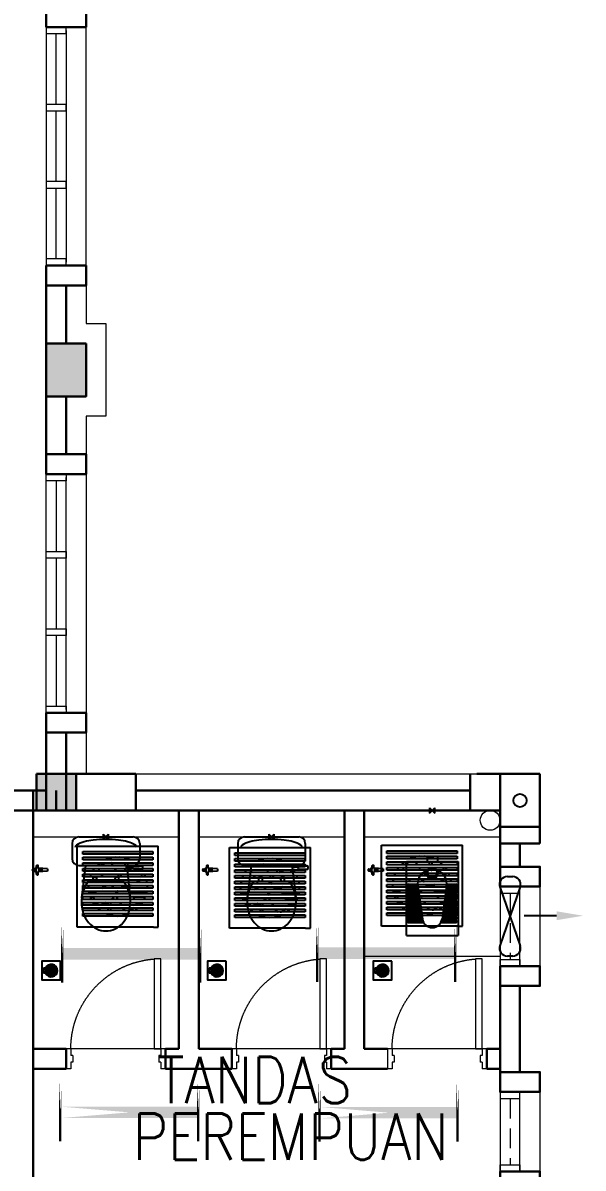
# Model space of a CAD drawing. Header units: inches. Extents: x -106637491 to 103561800, y -86378143 to 103507007.
# Drawn here: x 53946 to 58174, y 44181 to 52825 of the extents above; entities that cross this region are included whole.
import ezdxf
from ezdxf.enums import TextEntityAlignment as Align

# ---------------------------------------------------------------- set-up
doc = ezdxf.new("R2010")
doc.units = ezdxf.units.IN
doc.header["$MEASUREMENT"] = 0
doc.linetypes.add('DASHED', pattern=[19.05, 12.7, -6.35])
doc.linetypes.add('HIDDEN', pattern=[0.375, 0.25, -0.125])
doc.layers.get('0').update_dxf_attribs({"color": 255})
for name, color, linetype, lineweight in [('COLUMN', 8, 'Continuous', 30), ('DETAIL', 8, 'Continuous', 20), ('DOOR', 8, 'Continuous', 20), ('LW', 8, 'Continuous', 20), ('t3', 8, 'Continuous', 25), ('wall', 8, 'Continuous', 30), ('WIN', 8, 'Continuous', 18)]:
    doc.layers.add(name, color=color, linetype=linetype, lineweight=lineweight)
for name, color, linetype in [('DOWNPIPE', 8, 'Continuous'), ('E-LIGHT', 4, 'Continuous'), ('Edges', 7, 'Continuous'), ('FITTING', 40, 'Continuous'), ('FIXT', 8, 'Continuous'), ('LIGHT', 4, 'Continuous'), ('ORIGIN', 8, 'Continuous'), ('SAN', 8, 'Continuous'), ('SANITARY', 8, 'Continuous')]:
    doc.layers.add(name, color=color, linetype=linetype)
doc.styles.add('LAILA', font='romans.shx', dxfattribs={"width": 0.85, "height": 350})

# ---------------------------------------------------------------- blocks, each defined once
blk = doc.blocks.new('W22')
at = {"layer": 'LW', "color": 2}
blk.add_line((-2456199, -908620.8), (-2456199, -908020.8), dxfattribs=at)
at = {"layer": 'wall'}
for points in [[(-2456499, -908020.8), (-2456499, -907870.8), (-2456199, -907870.8), (-2456199, -908020.8)], [(-2456499, -908770.8), (-2456499, -908620.8), (-2456199, -908620.8), (-2456199, -908770.8)]]:
    blk.add_lwpolyline(points, close=True, dxfattribs=at)
at = {"layer": 'WIN', "linetype": 'HIDDEN', "ltscale": 600}
blk.add_line((-2456424, -908570.8), (-2456424, -908070.8), dxfattribs=at)
at = {"layer": 'WIN'}
blk.add_line((-2456499, -908570.8), (-2456349, -908570.8), dxfattribs=at)
blk.add_lwpolyline([(-2456349, -908020.8), (-2456349, -908620.8), (-2456499, -908620.8), (-2456499, -908020.8)], dxfattribs=at)
blk.add_lwpolyline([(-2456349, -908070.8), (-2456349, -908020.8), (-2456499, -908020.8), (-2456499, -908070.8)], close=True, dxfattribs=at)
blk = doc.blocks.new('*X171')
at = {"color": 0}
for p, q in [((89.8532, 61.1977), (89.9009, 61.2454)), ((89.8534, 61.2155), (89.8831, 61.2453)), ((89.8584, 61.1852), (89.9135, 61.2403)), ((89.9165, 61.1745), (89.8605, 61.2306)), ((89.8666, 61.1757), (89.9229, 61.2321)), ((89.9252, 61.1836), (89.8695, 61.2392)), ((89.8777, 61.1691), (89.9295, 61.221)), ((89.9308, 61.1956), (89.8815, 61.2449)), ((89.9319, 61.2122), (89.8981, 61.2459)), ((89.8892, 61.1665), (89.8524, 61.2033)), ((89.905, 61.1684), (89.8544, 61.219)), ((89.8926, 61.1664), (89.9323, 61.2061))]:
    blk.add_line(p, q, dxfattribs=at)
blk = doc.blocks.new('TAB')
at = {"layer": 'FIXT'}
for p, q in [((-186, 13), (-70, 22)), ((-186, -13), (-186, 13)), ((-120, 5), (-120, -5)), ((-80, 10), (-115, 10)), ((-70, 55), (-70, 20)), ((-55, 60), (-65, 60)), ((-50, 55), (-50, 20)), ((-50, 24), (-46, 24)), ((-5, 10), (-40, 10)), ((0, 5), (0, -5)), ((-186, -13), (-70, -22)), ((-80, -10), (-115, -10)), ((-70, -20), (-70, -55)), ((-55, -60), (-65, -60)), ((-50, -20), (-50, -55)), ((-50, -24), (-46, -24)), ((-5, -10), (-40, -10))]:
    blk.add_line(p, q, dxfattribs=at)
for centre, radius, start, end in [((-115, 5), 5, 90, 180), ((-80, 20), 10, 270, 0), ((-65, 55), 5, 90, 180), ((-55, 55), 5, 0, 90), ((-40, 20), 10, 180, 270), ((-46, 0), 24.2, 24.4433, 90), ((-5, 5), 5, 0, 90), ((-115, -5), 5, 180, 270), ((-80, -20), 10, 0, 90), ((-65, -55), 5, 180, 270), ((-55, -55), 5, 270, 0), ((-40, -20), 10, 90, 180), ((-46, 0), 24.2, 270, 335.5567), ((-5, -5), 5, 270, 0)]:
    blk.add_arc(centre, radius, start, end, dxfattribs=at)
blk = doc.blocks.new('TAP1-P')
at = {"layer": 'FIXT', "rotation": 90}
blk.add_blockref('TAB', (0, 0), dxfattribs=at)
blk = doc.blocks.new('TAP(C)')
at = {"layer": 'wall', "xscale": -0.599999999973992, "yscale": 0.5999999999767169, "zscale": 0.5999999999999999, "rotation": 269.9999000484524}
blk.add_blockref('TAP1-P', (0, 0), dxfattribs=at)
blk = doc.blocks.new('WC1')
at = {"layer": 'DETAIL', "color": 8}
for p, q in [((-2082463.4, -671462.8), (-2082463.4, -671852.8)), ((-2082463.4, -671462.8), (-2081903.4, -671462.8)), ((-2082363.4, -671479), (-2082363.4, -671591.5)), ((-2082350.9, -671479), (-2082350.9, -671586.3)), ((-2082338.4, -671479), (-2082338.4, -671583.5)), ((-2082325.9, -671479), (-2082325.9, -671581.7)), ((-2082313.4, -671479), (-2082313.4, -671580)), ((-2082300.9, -671479), (-2082300.9, -671578.3)), ((-2082288.4, -671479), (-2082288.4, -671576.5)), ((-2082275.9, -671479), (-2082275.9, -671574.8)), ((-2082263.4, -671479), (-2082263.4, -671573.1)), ((-2082250.9, -671479), (-2082250.9, -671571.3)), ((-2082238.4, -671479), (-2082238.4, -671569.6)), ((-2082225.9, -671479), (-2082225.9, -671567.9)), ((-2082213.4, -671479), (-2082213.4, -671566.1)), ((-2082200.9, -671479), (-2082200.9, -671564.4)), ((-2082188.4, -671479), (-2082188.4, -671562.7)), ((-2082175.9, -671479), (-2082175.9, -671561)), ((-2082163.4, -671479), (-2082163.4, -671559.2)), ((-2082150.9, -671479), (-2082150.9, -671557.5)), ((-2082138.4, -671479), (-2082138.4, -671555.8)), ((-2082125.9, -671479), (-2082125.9, -671554)), ((-2082113.4, -671479), (-2082113.4, -671552.3)), ((-2082100.9, -671479), (-2082100.9, -671550.6)), ((-2082088.4, -671479), (-2082088.4, -671548.8)), ((-2082075.9, -671479), (-2082075.9, -671547.8)), ((-2081903.4, -671462.8), (-2081903.4, -671852.8)), ((-2082088.5, -671548.8), (-2082338.7, -671583.5)), ((-2081863.4, -671618.8), (-2081903.4, -671618.8)), ((-2081863.4, -671618.8), (-2081863.4, -671696.8)), ((-2082363.4, -671724.1), (-2082363.4, -671836.5)), ((-2082350.9, -671729.3), (-2082350.9, -671836.5)), ((-2082088.5, -671766.8), (-2082338.7, -671732.1)), ((-2082338.4, -671732.1), (-2082338.4, -671836.5)), ((-2082325.9, -671733.9), (-2082325.9, -671836.5)), ((-2082313.4, -671735.6), (-2082313.4, -671836.5)), ((-2082300.9, -671737.3), (-2082300.9, -671836.5)), ((-2082288.4, -671739.1), (-2082288.4, -671836.5)), ((-2082275.9, -671740.8), (-2082275.9, -671836.5)), ((-2082263.4, -671742.5), (-2082263.4, -671836.5)), ((-2082250.9, -671744.3), (-2082250.9, -671836.5)), ((-2082238.4, -671746), (-2082238.4, -671836.5)), ((-2082225.9, -671747.7), (-2082225.9, -671836.5)), ((-2082213.4, -671749.5), (-2082213.4, -671836.5)), ((-2082200.9, -671751.2), (-2082200.9, -671836.5)), ((-2082188.4, -671752.9), (-2082188.4, -671836.5)), ((-2082175.9, -671754.6), (-2082175.9, -671836.5)), ((-2082163.4, -671756.4), (-2082163.4, -671836.5)), ((-2082150.9, -671758.1), (-2082150.9, -671836.5)), ((-2082138.4, -671759.8), (-2082138.4, -671836.5)), ((-2082125.9, -671761.6), (-2082125.9, -671836.5)), ((-2082113.4, -671763.3), (-2082113.4, -671836.5)), ((-2082100.9, -671765), (-2082100.9, -671836.5)), ((-2082088.4, -671766.8), (-2082088.4, -671836.5)), ((-2082075.9, -671767.8), (-2082075.9, -671836.5)), ((-2081863.4, -671696.8), (-2081903.4, -671696.8)), ((-2081903.4, -671852.8), (-2082463.4, -671852.8))]:
    blk.add_line(p, q, dxfattribs=at)
for centre, radius, start, end in [((-2082357.2, -671479), 6.25, 0, 180), ((-2082332.2, -671479), 6.25, 0, 180), ((-2082307.2, -671479), 6.25, 0, 180), ((-2082282.2, -671479), 6.25, 0, 180), ((-2082257.2, -671479), 6.25, 0, 180), ((-2082232.2, -671479), 6.25, 0, 180), ((-2082207.2, -671479), 6.25, 0, 180), ((-2082182.2, -671479), 6.25, 0, 180), ((-2082157.2, -671479), 6.25, 0, 180), ((-2082132.2, -671479), 6.25, 0, 180), ((-2082107.2, -671479), 6.25, 0, 180), ((-2082082.2, -671479), 6.25, 0, 180), ((-2082328.4, -671657.8), 75, 97.88903, 262.11097), ((-2082073.4, -671657.8), 110, 262.11097, 97.88903), ((-2081988.4, -671657.8), 45, 68.12709, 291.87291), ((-2081988.4, -671657.8), 37.5, 57.03561, 302.96439), ((-2082357.2, -671836.5), 6.25, 180, 0), ((-2082332.2, -671836.5), 6.25, 180, 0), ((-2082307.2, -671836.5), 6.25, 180, 0), ((-2082282.2, -671836.5), 6.25, 180, 0), ((-2082257.2, -671836.5), 6.25, 180, 0), ((-2082232.2, -671836.5), 6.25, 180, 0), ((-2082207.2, -671836.5), 6.25, 180, 0), ((-2082182.2, -671836.5), 6.25, 180, 0), ((-2082157.2, -671836.5), 6.25, 180, 0), ((-2082132.2, -671836.5), 6.25, 180, 0), ((-2082107.2, -671836.5), 6.25, 180, 0), ((-2082082.2, -671836.5), 6.25, 180, 0)]:
    blk.add_arc(centre, radius, start, end, dxfattribs=at)
at = {"layer": 'ORIGIN', "color": 8}
for p, q in [((-2081498.4, -671637.8), (-2081538.4, -671637.8)), ((-2081498.4, -671637.8), (-2081538.4, -671677.8)), ((-2081538.4, -671637.8), (-2081498.4, -671677.8)), ((-2081538.4, -671677.8), (-2081498.4, -671677.8))]:
    blk.add_line(p, q, dxfattribs=at)
blk = doc.blocks.new('Dp750')
at = {"layer": 'DOOR', "color": 1}
for p, q in [((0, 150), (0, 0)), ((0, 150), (0, 0)), ((750, 150), (750, 0)), ((750, 150), (750, 0))]:
    blk.add_line(p, q, dxfattribs=at)
at = {"layer": 'DOOR'}
for p, q in [((0, 150), (35, 150)), ((35, 150), (35, 100)), ((35, 100), (50, 100)), ((50, 100), (50, 50)), ((700, 100), (700, 50)), ((700, 100), (715, 100)), ((715, 150), (750, 150)), ((715, 150), (715, 100)), ((0, 0), (35, 0)), ((35, 50), (50, 50)), ((35, 50), (35, 0)), ((700, 50), (715, 50)), ((715, 50), (715, 0)), ((715, 0), (750, 0))]:
    blk.add_line(p, q, dxfattribs=at)
blk.add_lwpolyline([(35, 150), (35, 830), (85, 830), (85, 150)], close=True, dxfattribs=at)
at = {"layer": 'DOOR', "color": 9, "linetype": 'DASHED', "ltscale": 100}
blk.add_arc((35, 150), 680, 360, 85.78327, dxfattribs=at)
blk = doc.blocks.new('ZPO')
at = {"layer": 'ORIGIN'}
for p, q in [((-20, 20), (-20, -20)), ((-20, 20), (20, -20)), ((-20, -20), (20, 20)), ((20, -20), (20, 20))]:
    blk.add_line(p, q, dxfattribs=at)
blk = doc.blocks.new('Ef')
at = {"layer": 'LIGHT', "color": 7}
blk.add_line((3.8, 348.3), (3.8, 102.4), dxfattribs=at)
at = {"layer": 'LIGHT'}
for p, q in [((-291.5, -23), (-291.5, 17.1)), ((-213.6, -80.3), (230.6, 74.4)), ((-213.6, 74.4), (230.6, -80.3)), ((308.5, 17.1), (308.5, -23))]:
    blk.add_line(p, q, dxfattribs=at)
for centre, start, end in [((-231.5, 17.1), 72.63179, 180), ((248.5, 17.1), 0, 107.36821), ((-231.5, -23), 180, 287.36821), ((248.5, -23), 252.63179, 0)]:
    blk.add_arc(centre, 60, start, end, dxfattribs=at)
at = {"layer": 'LIGHT', "color": 7}
blk.add_solid([(-29.5, 348.3), (37.1, 348.3), (3.8, 548.3)], dxfattribs=at)
blk = doc.blocks.new('Exhaust Fan 8-Inch fr')
at = {"layer": 'Edges'}
for p, q in [((-5.91, 7.27), (5.91, 7.27)), ((-5.91, -4.54), (-5.91, 7.27)), ((5.91, -4.54), (5.91, 7.27)), ((-5.12, 6.08), (-5.12, 6.47)), ((-5.12, 6.47), (5.12, 6.47)), ((5.12, 6.08), (-5.12, 6.08)), ((-5.12, 5.26), (-5.12, 5.65)), ((-5.12, 5.65), (-0.31, 5.65)), ((-1.81, 5.26), (-5.12, 5.26)), ((-1.43, 5.42), (-1.81, 5.26)), ((-1.43, 5.26), (-1.81, 5.26)), ((-1.12, 5.54), (-1.43, 5.42)), ((-1.43, 5.42), (-1.43, 5.26)), ((-1.03, 5.26), (-1.43, 5.26)), ((-1.03, 5.56), (-1.12, 5.54)), ((-0.31, 5.65), (-1.03, 5.56)), ((-1.03, 5.56), (-1.03, 5.26)), ((1.03, 5.26), (-1.03, 5.26)), ((-0.31, 5.65), (0.31, 5.65)), ((1.03, 5.56), (0.31, 5.65)), ((0.31, 5.65), (5.12, 5.65)), ((1.03, 5.56), (1.03, 5.26)), ((1.12, 5.54), (1.03, 5.56)), ((1.43, 5.26), (1.03, 5.26)), ((1.43, 5.42), (1.12, 5.54)), ((1.43, 5.42), (1.43, 5.26)), ((1.81, 5.26), (1.43, 5.42)), ((1.81, 5.26), (1.43, 5.26)), ((5.12, 5.26), (1.81, 5.26)), ((5.12, 6.47), (5.12, 6.08)), ((5.12, 5.65), (5.12, 5.26)), ((-5.12, 4.43), (-5.12, 4.83)), ((-5.12, 4.83), (-2.54, 4.83)), ((-3.05, 4.43), (-5.12, 4.43)), ((-5.12, 3.61), (-5.12, 4)), ((-5.12, 4), (-3.38, 4)), ((-3.69, 3.61), (-5.12, 3.61)), ((-3.38, 4), (-3.69, 3.61)), ((-2.65, 3.61), (-3.69, 3.61)), ((-3.38, 4), (-2.75, 4)), ((-2.54, 4.83), (-3.05, 4.43)), ((-2.52, 4.43), (-3.05, 4.43)), ((-2.71, 3.71), (-2.75, 4)), ((-2.75, 4), (-2.74, 4)), ((-2.7, 3.72), (-2.74, 4)), ((-2.74, 4), (-0.47, 4)), ((-2.7, 3.72), (-2.71, 3.71)), ((-2.65, 3.61), (-2.71, 3.71)), ((-2.64, 3.61), (-2.7, 3.72)), ((-2.64, 3.61), (-2.65, 3.61)), ((-0.24, 3.61), (-2.64, 3.61)), ((-2.54, 4.83), (-1.91, 4.83)), ((-2.52, 4.43), (-2.46, 4.51)), ((-2.51, 4.43), (-2.52, 4.43)), ((-2.51, 4.43), (-2.45, 4.51)), ((-0.72, 4.43), (-2.51, 4.43)), ((-2.45, 4.51), (-2.46, 4.51)), ((-2.45, 4.51), (-1.91, 4.83)), ((-1.91, 4.83), (-0.99, 4.83)), ((-0.9, 4.76), (-0.99, 4.83)), ((-0.99, 4.83), (1.03, 4.83)), ((-0.9, 4.76), (-0.72, 4.43)), ((1.03, 4.43), (-0.72, 4.43)), ((-0.47, 4), (-0.24, 3.61)), ((-0.47, 4), (1.03, 4)), ((1.03, 3.61), (-0.24, 3.61)), ((1.03, 4.83), (1.03, 4.43)), ((1.03, 4.83), (1.43, 4.83)), ((1.43, 4.43), (1.03, 4.43)), ((1.03, 4), (1.03, 3.61)), ((1.03, 4), (1.43, 4)), ((1.37, 3.61), (1.03, 3.61)), ((1.37, 3.61), (1.43, 3.64)), ((3.24, 3.61), (1.37, 3.61)), ((1.43, 4.83), (1.43, 4.43)), ((1.43, 4.83), (2.54, 4.83)), ((3.05, 4.43), (1.43, 4.43)), ((1.43, 4), (1.43, 3.64)), ((1.43, 3.64), (2.05, 4)), ((1.43, 4), (2.05, 4)), ((2.05, 4), (2.92, 4)), ((3.05, 4.43), (2.54, 4.83)), ((2.54, 4.83), (5.12, 4.83)), ((2.92, 4), (3.08, 3.89)), ((2.92, 4), (3.38, 4)), ((5.12, 4.43), (3.05, 4.43)), ((3.08, 3.89), (3.24, 3.61)), ((3.69, 3.61), (3.24, 3.61)), ((3.69, 3.61), (3.38, 4)), ((3.38, 4), (5.12, 4)), ((5.12, 3.61), (3.69, 3.61)), ((5.12, 4.83), (5.12, 4.43)), ((5.12, 4), (5.12, 3.61)), ((-5.12, 2.79), (-5.12, 3.18)), ((-5.12, 3.18), (-3.89, 3.18)), ((-4.06, 2.79), (-5.12, 2.79)), ((-5.12, 1.96), (-5.12, 2.36)), ((-5.12, 2.36), (-4.2, 2.36)), ((-4.25, 1.96), (-5.12, 1.96)), ((-4.22, 2.17), (-4.25, 1.96)), ((-4.22, 1.96), (-4.25, 1.96)), ((-4.2, 2.36), (-4.22, 2.17)), ((-4.22, 1.96), (-4.22, 2.17)), ((-1.63, 1.96), (-4.22, 1.96)), ((-4.2, 2.36), (-1.93, 2.36)), ((-3.89, 3.18), (-4.06, 2.79)), ((-2.18, 2.79), (-4.06, 2.79)), ((-3.89, 3.18), (-2.4, 3.18)), ((-2.18, 2.79), (-2.4, 3.18)), ((-2.4, 3.18), (-2.39, 3.18)), ((-2.16, 2.79), (-2.39, 3.18)), ((-2.39, 3.18), (0.01, 3.18)), ((-2.16, 2.79), (-2.18, 2.79)), ((0.1, 2.79), (-2.16, 2.79)), ((-1.77, 2.08), (-1.93, 2.36)), ((-1.93, 2.36), (-1.91, 2.36)), ((-1.76, 2.09), (-1.91, 2.36)), ((-1.91, 2.36), (0.07, 2.36)), ((-1.76, 2.09), (-1.77, 2.08)), ((-1.77, 2.08), (-1.63, 1.96)), ((-1.76, 2.09), (-1.61, 1.96)), ((-1.61, 1.96), (-1.63, 1.96)), ((-0.35, 1.96), (-1.61, 1.96)), ((-0.35, 1.96), (-0.33, 1.98)), ((0.31, 1.96), (-0.35, 1.96)), ((-0.33, 1.98), (-0.17, 2.04)), ((-0.17, 2.04), (-0.05, 2.05)), ((0, 2.1), (-0.05, 2.05)), ((-0.05, 2.05), (0, 2.06)), ((0.07, 2.36), (0, 2.1)), ((0, 2.06), (0.17, 2.03)), ((0.01, 3.18), (0.04, 3.13)), ((0.01, 3.18), (0.64, 3.18)), ((0.04, 3.13), (0.1, 2.79)), ((0.07, 2.36), (0.19, 2.36)), ((0.31, 2.79), (0.1, 2.79)), ((0.17, 2.03), (0.25, 1.99)), ((0.19, 2.36), (0.18, 2.29)), ((0.18, 2.29), (0.25, 1.99)), ((0.19, 2.36), (3.33, 2.36)), ((0.25, 1.99), (0.31, 1.96)), ((0.64, 3.18), (0.31, 2.79)), ((3.54, 2.79), (0.31, 2.79)), ((2.67, 1.96), (0.31, 1.96)), ((0.64, 3.18), (3.49, 3.18)), ((3.32, 2.34), (2.67, 1.96)), ((2.69, 1.96), (2.67, 1.96)), ((3.33, 2.33), (2.69, 1.96)), ((4.2, 1.96), (2.69, 1.96)), ((3.32, 2.34), (3.33, 2.36)), ((3.32, 2.34), (3.33, 2.33)), ((3.33, 2.33), (3.35, 2.36)), ((3.33, 2.36), (3.35, 2.36)), ((3.35, 2.36), (4.2, 2.36)), ((3.49, 3.18), (3.5, 3.15)), ((3.49, 3.18), (3.89, 3.18)), ((3.54, 2.79), (3.5, 3.15)), ((3.5, 3.15), (3.51, 3.14)), ((3.54, 2.79), (3.51, 3.14)), ((4.06, 2.79), (3.54, 2.79)), ((3.54, 2.79), (3.54, 2.79)), ((4.06, 2.79), (3.89, 3.18)), ((3.89, 3.18), (5.12, 3.18)), ((5.12, 2.79), (4.06, 2.79)), ((4.2, 2.34), (4.2, 2.36)), ((4.2, 2.36), (5.12, 2.36)), ((4.2, 2.34), (4.2, 2.33)), ((4.25, 1.96), (4.2, 2.33)), ((4.2, 2.33), (4.2, 1.96)), ((4.25, 1.96), (4.2, 1.96)), ((5.12, 1.96), (4.25, 1.96)), ((5.12, 3.18), (5.12, 2.79)), ((5.12, 2.36), (5.12, 1.96)), ((-5.12, 1.14), (-5.12, 1.53)), ((-5.12, 1.53), (-4.31, 1.53)), ((-4.3, 1.14), (-5.12, 1.14)), ((-5.12, 0.32), (-5.12, 0.71)), ((-5.12, 0.71), (-4.25, 0.71)), ((-4.19, 0.32), (-5.12, 0.32)), ((-4.31, 1.53), (-4.33, 1.36)), ((-4.33, 1.36), (-4.3, 1.14)), ((-4.31, 1.53), (-4.29, 1.53)), ((-4.29, 1.14), (-4.3, 1.14)), ((-4.29, 1.53), (-4.29, 1.14)), ((-4.29, 1.53), (-4.22, 1.53)), ((-2.3, 1.14), (-4.29, 1.14)), ((-4.25, 0.71), (-4.22, 0.55)), ((-4.25, 0.71), (-3.04, 0.71)), ((-4.22, 1.53), (-4.22, 1.52)), ((-4.22, 1.53), (-1.43, 1.53)), ((-4.22, 1.52), (-1.43, 1.52)), ((-4.22, 0.65), (-3.16, 0.65)), ((-4.22, 0.55), (-4.22, 0.65)), ((-4.22, 0.55), (-4.19, 0.32)), ((-3.53, 0.32), (-4.19, 0.32)), ((-3.37, 0.52), (-3.53, 0.32)), ((-0.3, 0.32), (-3.53, 0.32)), ((-3.37, 0.52), (-3.16, 0.65)), ((-3.16, 0.65), (-3.04, 0.71)), ((-3.04, 0.71), (-0.26, 0.71)), ((-2.3, 1.14), (-1.74, 1.46)), ((-0.61, 1.14), (-2.3, 1.14)), ((-1.74, 1.46), (-1.43, 1.52)), ((-1.43, 1.53), (-1.43, 1.52)), ((-1.43, 1.52), (-1.32, 1.53)), ((-1.43, 1.53), (-1.32, 1.53)), ((-1.43, 1.52), (-1.43, 1.52)), ((-1.32, 1.53), (-1.14, 1.53)), ((-1.14, 1.53), (-1.1, 1.52)), ((-1.14, 1.53), (-1.1, 1.53)), ((-1.1, 1.53), (-1.1, 1.52)), ((-1.1, 1.53), (-0.65, 1.53)), ((-1.1, 1.52), (-0.72, 1.42)), ((-0.72, 1.42), (-0.66, 1.37)), ((-0.67, 1.43), (-0.65, 1.53)), ((-0.66, 1.37), (-0.67, 1.43)), ((-0.65, 1.26), (-0.66, 1.37)), ((-0.65, 1.53), (0.61, 1.53)), ((-0.61, 1.14), (-0.65, 1.26)), ((0.57, 1.14), (-0.61, 1.14)), ((-0.3, 0.32), (-0.23, 0.57)), ((-0.29, 0.32), (-0.3, 0.32)), ((-0.29, 0.32), (-0.27, 0.37)), ((-0.13, 0.32), (-0.29, 0.32)), ((-0.27, 0.37), (-0.22, 0.56)), ((-0.27, 0.37), (-0.12, 0.35)), ((-0.22, 0.56), (-0.26, 0.71)), ((-0.23, 0.57), (-0.26, 0.71)), ((-0.26, 0.71), (-0.26, 0.71)), ((-0.26, 0.71), (-0.01, 0.71)), ((-0.23, 0.57), (-0.22, 0.56)), ((-0.13, 0.32), (-0.12, 0.35)), ((-0.12, 0.32), (-0.13, 0.32)), ((-0.12, 0.32), (-0.01, 0.7)), ((-0.12, 0.35), (-0.02, 0.69)), ((1.97, 0.32), (-0.12, 0.32)), ((-0.02, 0.69), (-0.01, 0.71)), ((-0.01, 0.7), (-0.02, 0.69)), ((-0.01, 0.7), (0, 0.71)), ((-0.01, 0.71), (0, 0.71)), ((0, 0.71), (1.75, 0.71)), ((0.6, 1.22), (0.57, 1.14)), ((0.62, 1.14), (0.57, 1.14)), ((0.63, 1.39), (0.6, 1.22)), ((0.61, 1.53), (0.62, 1.49)), ((0.61, 1.53), (1.92, 1.53)), ((0.67, 1.44), (0.62, 1.49)), ((0.62, 1.49), (0.62, 1.48)), ((0.68, 1.43), (0.62, 1.48)), ((0.62, 1.48), (0.63, 1.39)), ((0.84, 1.19), (0.62, 1.14)), ((1.03, 1.14), (0.62, 1.14)), ((1.16, 1.31), (0.67, 1.44)), ((0.67, 1.44), (0.68, 1.43)), ((1.02, 1.34), (0.68, 1.43)), ((0.99, 1.15), (0.84, 1.19)), ((0.99, 1.15), (1.02, 1.34)), ((1.03, 1.14), (0.99, 1.15)), ((1.17, 1.3), (1.02, 1.34)), ((1.2, 1.14), (1.03, 1.14)), ((1.69, 1.4), (1.16, 1.31)), ((1.16, 1.31), (1.17, 1.3)), ((1.22, 1.31), (1.17, 1.3)), ((1.22, 1.31), (1.2, 1.14)), ((1.43, 1.14), (1.2, 1.14)), ((1.43, 1.34), (1.22, 1.31)), ((1.7, 1.39), (1.43, 1.34)), ((1.43, 1.34), (1.43, 1.14)), ((4.29, 1.14), (1.43, 1.14)), ((1.92, 1.53), (1.69, 1.4)), ((1.69, 1.4), (1.7, 1.39)), ((1.92, 1.52), (1.7, 1.39)), ((1.75, 0.71), (1.78, 0.65)), ((1.75, 0.71), (4.25, 0.71)), ((1.78, 0.65), (4.2, 0.65)), ((1.78, 0.65), (1.97, 0.32)), ((1.95, 1.53), (1.92, 1.52)), ((1.92, 1.53), (1.95, 1.53)), ((1.92, 1.52), (4.2, 1.52)), ((1.95, 1.53), (4.2, 1.53)), ((4.19, 0.32), (1.97, 0.32)), ((4.19, 0.32), (4.2, 0.38)), ((5.12, 0.32), (4.19, 0.32)), ((4.2, 1.52), (4.2, 1.53)), ((4.2, 1.53), (4.29, 1.53)), ((4.2, 0.38), (4.25, 0.71)), ((4.2, 0.65), (4.2, 0.38)), ((4.25, 0.71), (5.12, 0.71)), ((4.29, 1.53), (4.29, 1.14)), ((4.29, 1.53), (4.31, 1.53)), ((4.3, 1.14), (4.29, 1.14)), ((4.3, 1.14), (4.33, 1.36)), ((5.12, 1.14), (4.3, 1.14)), ((4.33, 1.36), (4.31, 1.53)), ((4.31, 1.53), (5.12, 1.53)), ((5.12, 1.53), (5.12, 1.14)), ((5.12, 0.71), (5.12, 0.32)), ((-5.12, -0.51), (-5.12, -0.11)), ((-5.12, -0.11), (-4.04, -0.11)), ((-3.87, -0.51), (-5.12, -0.51)), ((-5.12, -1.33), (-5.12, -0.94)), ((-5.12, -0.94), (-3.65, -0.94)), ((-3.35, -1.33), (-5.12, -1.33)), ((-4.04, -0.11), (-4.02, -0.14)), ((-4.04, -0.11), (-3.57, -0.11)), ((-4.02, -0.14), (-3.57, -0.14)), ((-4.02, -0.14), (-3.87, -0.51)), ((-3.43, -0.51), (-3.87, -0.51)), ((-3.65, -0.94), (-3.57, -1.04)), ((-3.65, -0.94), (-3.18, -0.94)), ((-3.57, -0.11), (-3.57, -0.14)), ((-3.57, -0.11), (-0.52, -0.11)), ((-3.57, -0.14), (-3.56, -0.29)), ((-3.57, -1.04), (-3.12, -1.04)), ((-3.57, -1.04), (-3.35, -1.33)), ((-3.56, -0.29), (-3.43, -0.51)), ((-1, -0.51), (-3.43, -0.51)), ((-2.71, -1.33), (-3.35, -1.33)), ((-3.13, -1.03), (-3.18, -0.94)), ((-3.18, -0.94), (-1.75, -0.94)), ((-2.71, -1.33), (-3.13, -1.03)), ((-3.13, -1.03), (-3.12, -1.04)), ((-2.71, -1.33), (-3.12, -1.04)), ((-3.12, -1.04), (-3.12, -1.04)), ((-2.34, -1.28), (-2.71, -1.33)), ((-2.71, -1.33), (-2.71, -1.33)), ((-2.65, -1.33), (-2.71, -1.33)), ((-2.71, -1.33), (-2.71, -1.33)), ((-2.33, -1.29), (-2.65, -1.33)), ((-1.43, -1.33), (-2.65, -1.33)), ((-1.75, -0.94), (-2.34, -1.28)), ((-2.34, -1.28), (-2.33, -1.29)), ((-1.91, -1.04), (-2.33, -1.29)), ((-1.72, -0.94), (-1.91, -1.04)), ((-1.91, -1.04), (-1.43, -1.04)), ((-1.75, -0.94), (-1.72, -0.94)), ((-1.72, -0.94), (-1.43, -0.94)), ((-1.43, -0.94), (-1.43, -1.04)), ((-1.43, -0.94), (-1.03, -0.94)), ((-1.43, -1.04), (-1.43, -1.33)), ((-1.03, -1.33), (-1.43, -1.33)), ((-1.03, -1.33), (-1.03, -0.94)), ((-1.03, -0.94), (0.29, -0.94)), ((0.51, -1.33), (-1.03, -1.33)), ((-0.7, -0.33), (-1, -0.51)), ((-0.97, -0.51), (-1, -0.51)), ((-0.7, -0.35), (-0.97, -0.51)), ((0.04, -0.51), (-0.97, -0.51)), ((-0.7, -0.35), (-0.5, -0.11)), ((-0.7, -0.33), (-0.52, -0.11)), ((-0.7, -0.33), (-0.7, -0.35)), ((-0.52, -0.11), (-0.5, -0.11)), ((-0.5, -0.11), (-0.1, -0.11)), ((-0.07, -0.33), (-0.1, -0.11)), ((-0.1, -0.11), (-0.09, -0.11)), ((-0.05, -0.32), (-0.09, -0.11)), ((-0.09, -0.11), (2.22, -0.11)), ((-0.05, -0.32), (-0.07, -0.33)), ((0.04, -0.51), (-0.07, -0.33)), ((0.05, -0.51), (-0.05, -0.32)), ((0.05, -0.51), (0.04, -0.51)), ((2.45, -0.51), (0.05, -0.51)), ((0.51, -1.33), (0.29, -0.94)), ((0.29, -0.94), (0.3, -0.94)), ((0.53, -1.33), (0.3, -0.94)), ((0.3, -0.94), (2.69, -0.94)), ((0.53, -1.33), (0.51, -1.33)), ((2.7, -1.33), (0.53, -1.33)), ((2.22, -0.11), (2.24, -0.14)), ((2.22, -0.11), (4.04, -0.11)), ((2.24, -0.14), (4.02, -0.14)), ((2.24, -0.14), (2.45, -0.51)), ((3.87, -0.51), (2.45, -0.51)), ((2.69, -0.94), (2.7, -1.04)), ((2.69, -0.94), (3.65, -0.94)), ((2.7, -1.04), (3.57, -1.04)), ((2.7, -1.04), (2.73, -1.29)), ((2.73, -1.29), (2.7, -1.33)), ((3.35, -1.33), (2.7, -1.33)), ((3.35, -1.33), (3.57, -1.04)), ((5.12, -1.33), (3.35, -1.33)), ((3.57, -1.04), (3.65, -0.94)), ((3.65, -0.94), (5.12, -0.94)), ((3.87, -0.51), (4.02, -0.14)), ((5.12, -0.51), (3.87, -0.51)), ((4.02, -0.14), (4.04, -0.11)), ((4.04, -0.11), (5.12, -0.11)), ((5.12, -0.11), (5.12, -0.51)), ((5.12, -0.94), (5.12, -1.33)), ((-5.12, -2.15), (-5.12, -1.76)), ((-5.12, -1.76), (-2.99, -1.76)), ((-2.47, -2.15), (-5.12, -2.15)), ((-5.12, -2.98), (-5.12, -2.58)), ((-5.12, -2.58), (-1.7, -2.58)), ((5.12, -2.98), (-5.12, -2.98)), ((-2.99, -1.76), (-2.47, -2.15)), ((-2.99, -1.76), (-1.43, -1.76)), ((-1.43, -2.15), (-2.47, -2.15)), ((-1.7, -2.58), (-1.43, -2.69)), ((-1.7, -2.58), (-1.43, -2.58)), ((-1.43, -1.76), (-1.43, -2.15)), ((-1.43, -1.76), (-1.03, -1.76)), ((-1.03, -2.15), (-1.43, -2.15)), ((-1.43, -2.58), (-1.43, -2.69)), ((-1.43, -2.58), (-1.03, -2.58)), ((-1.43, -2.69), (-1.12, -2.82)), ((-1.12, -2.82), (-1.03, -2.83)), ((-1.03, -2.15), (-1.03, -1.76)), ((-1.03, -1.76), (0.76, -1.76)), ((1.03, -2.15), (-1.03, -2.15)), ((-1.03, -2.83), (-1.03, -2.58)), ((-1.03, -2.58), (1.03, -2.58)), ((-1.03, -2.83), (0, -2.97)), ((0, -2.97), (1.03, -2.83)), ((0.88, -1.96), (0.76, -1.76)), ((0.76, -1.76), (0.78, -1.76)), ((0.89, -1.95), (0.78, -1.76)), ((0.78, -1.76), (2.35, -1.76)), ((0.89, -1.95), (0.88, -1.96)), ((0.88, -1.96), (1.03, -2.08)), ((0.89, -1.95), (1.15, -2.15)), ((1.03, -2.08), (1.03, -2.15)), ((1.03, -2.08), (1.13, -2.15)), ((1.13, -2.15), (1.03, -2.15)), ((1.03, -2.58), (1.03, -2.83)), ((1.03, -2.58), (1.43, -2.58)), ((1.03, -2.83), (1.12, -2.82)), ((1.12, -2.82), (1.43, -2.69)), ((1.15, -2.15), (1.13, -2.15)), ((1.49, -2.15), (1.15, -2.15)), ((1.43, -2.58), (1.43, -2.69)), ((1.43, -2.69), (1.7, -2.58)), ((1.43, -2.58), (1.7, -2.58)), ((1.49, -2.15), (1.7, -2.14)), ((1.56, -2.15), (1.49, -2.15)), ((1.56, -2.15), (1.69, -2.14)), ((2.47, -2.15), (1.56, -2.15)), ((1.7, -2.14), (1.69, -2.14)), ((2.35, -1.76), (1.7, -2.14)), ((1.7, -2.58), (5.12, -2.58)), ((2.35, -1.76), (2.99, -1.76)), ((2.47, -2.15), (2.99, -1.76)), ((5.12, -2.15), (2.47, -2.15)), ((2.99, -1.76), (5.12, -1.76)), ((5.12, -1.76), (5.12, -2.15)), ((5.12, -2.58), (5.12, -2.98)), ((5.21, -4.54), (-5.91, -4.54)), ((5.21, -4.54), (5.72, -4.54)), ((5.72, -4.54), (5.91, -4.54))]:
    blk.add_line(p, q, dxfattribs=at)
blk = doc.blocks.new('Exhaust Fan 15TGQZ')
at = {"xscale": 51.69785126039847, "yscale": 51.69785126039847, "zscale": 51.69785126039847}
blk.add_blockref('Exhaust Fan 8-Inch fr', (-310.2, -400.5), dxfattribs=at)

msp = doc.modelspace()

# ---------------------------------------------------------------- hatches: boundary and pattern name
at = {"layer": 'COLUMN'}
msp.add_hatch(color=256, dxfattribs=at).paths.add_polyline_path([(54047.5, 47155.8), (54347.5, 47155.8), (54347.5, 46880.8), (54047.5, 46880.8)])

# ---------------------------------------------------------------- linework, layer by layer
for points in [[(54422.5, 50405.8), (54122.5, 50405.8), (54122.5, 50005.8), (54422.5, 50005.8)], [(54047.5, 47155.8), (54347.5, 47155.8), (54347.5, 46880.8), (54047.5, 46880.8)], [(57847.5, 47155.8), (57547.5, 47155.8), (57547.5, 46755.8), (57847.5, 46755.8)]]:
    msp.add_lwpolyline(points, close=True, dxfattribs=at)
msp.add_solid([(54422.5, 50405.8), (54122.5, 50405.8), (54422.5, 50005.8), (54122.5, 50005.8)], dxfattribs=at)
at = {"layer": 'DOWNPIPE'}
msp.add_circle((57697.5, 46955.8), 50, dxfattribs=at)
at = {"layer": 'FITTING', "color": 3}
for points, const_width in [([(54242.7, 46016.8), (54242.7, 45579.3)], 17.4), ([(55284.1, 46016.8), (55284.1, 45579.3)], 17.4), ([(56166.7, 46022.2), (56166.7, 45584.7)], 17.4), ([(57208, 46022.2), (57208, 45584.7)], 17.4), ([(54228.3, 44820.4), (54228.3, 44382.9)], 17.4), ([(55269.6, 44820.4), (55269.6, 44382.9)], 17.4), ([(56185.5, 44817.8), (56185.5, 44380.4)], 17.4), ([(57226.8, 44817.8), (57226.8, 44380.4)], 17.4), ([(54228.3, 44601.6), (55269.6, 44601.6)], 86.8), ([(56185.5, 44599.1), (57226.8, 44599.1)], 86.8)]:
    msp.add_lwpolyline(points, close=True, dxfattribs=dict(at, const_width=const_width))
at = {"layer": 'FITTING', "color": 3, "const_width": 86.8}
for points in [[(54242.7, 45798.1), (55284.1, 45798.1)], [(56166.7, 45803.4), (57208, 45803.4)]]:
    msp.add_lwpolyline(points, dxfattribs=at)
at = {"layer": 'LW'}
for p, q in [((54422.5, 50993.3), (54422.5, 52793.3)), ((54422.5, 49418.3), (54422.5, 47618.3)), ((54422.5, 47468.3), (54422.5, 47155.8)), ((54022.5, 46680.8), (55122.5, 46680.8)), ((55272.5, 46680.8), (56372.5, 46680.8)), ((56522.5, 46680.8), (57547.5, 46680.8)), ((56522.5, 45780.8), (57547.5, 45780.8)), ((55022.5, 45080.8), (54272.5, 45080.8)), ((54272.5, 44930.8), (54272.5, 45080.8)), ((56272.5, 45080.8), (55522.5, 45080.8)), ((57447.5, 45080.8), (56697.5, 45080.8))]:
    msp.add_line(p, q, dxfattribs=at)
for points in [[(54422.5, 50843.3), (54422.5, 50555.8), (54572.5, 50555.8), (54572.5, 49855.8), (54422.5, 49855.8), (54422.5, 49568.3)], [(54347.5, 50405.8), (54422.5, 50405.8), (54422.5, 50005.8), (54347.5, 50005.8)]]:
    msp.add_lwpolyline(points, dxfattribs=at)
msp.add_circle((57472.5, 46805.8), 75, dxfattribs=at)
at = {"layer": 'SAN'}
for p, q in [((54367.5, 46680.8), (54777.5, 46680.8)), ((54552.5, 46700.8), (54552.5, 46660.8)), ((54552.5, 46700.8), (54592.5, 46660.8)), ((54552.5, 46660.8), (54592.5, 46700.8)), ((54592.5, 46660.8), (54592.5, 46700.8)), ((55617.5, 46680.8), (56027.5, 46680.8)), ((55802.5, 46700.8), (55802.5, 46660.8)), ((55802.5, 46700.8), (55842.5, 46660.8)), ((55802.5, 46660.8), (55842.5, 46700.8)), ((55842.5, 46660.8), (55842.5, 46700.8)), ((54317.5, 46630.8), (54317.5, 46515.8)), ((54827.5, 46630.8), (54827.5, 46515.8)), ((55567.5, 46630.8), (55567.5, 46515.8)), ((56077.5, 46630.8), (56077.5, 46515.8)), ((56996, 46535.8), (57074, 46535.8)), ((56996, 46535.8), (56996, 46495.8)), ((57074, 46535.8), (57074, 46495.8)), ((54367.5, 46465.8), (54777.5, 46465.8)), ((54417.5, 46465.8), (54389.2, 46220.7)), ((54727.5, 46465.8), (54728, 46461.6)), ((54729.1, 46461.8), (54842.5, 46461.8)), ((54729.1, 46451.8), (54751.8, 46451.8)), ((54729.1, 46451.8), (54755.8, 46220.7)), ((54824.5, 46456.3), (54777.2, 46456.3)), ((54790.8, 46436.8), (54842.5, 46436.8)), ((54847.5, 46456.8), (54847.5, 46441.8)), ((55617.5, 46465.8), (56027.5, 46465.8)), ((55667.5, 46465.8), (55639.2, 46220.7)), ((55977.5, 46465.8), (55978, 46461.6)), ((55979.1, 46461.8), (56092.5, 46461.8)), ((55979.1, 46451.8), (56001.8, 46451.8)), ((55979.1, 46451.8), (56005.8, 46220.7)), ((56074.5, 46456.3), (56027.2, 46456.3)), ((56040.8, 46436.8), (56092.5, 46436.8)), ((56097.5, 46456.8), (56097.5, 46441.8)), ((56840, 46495.8), (57230, 46495.8)), ((56840, 45935.8), (56840, 46495.8)), ((57230, 46495.8), (57230, 45935.8)), ((54438.5, 46345.8), (54703.8, 46345.8)), ((54477.2, 46375.8), (54500.8, 46375.8)), ((54667.8, 46375.8), (54644.2, 46375.8)), ((55688.5, 46345.8), (55953.8, 46345.8)), ((55727.2, 46375.8), (55750.8, 46375.8)), ((55917.8, 46375.8), (55894.2, 46375.8)), ((56856.2, 46323.3), (56925, 46323.3)), ((56856.2, 46310.8), (56926, 46310.8)), ((56856.2, 46298.3), (56927.8, 46298.3)), ((56856.2, 46285.8), (56929.5, 46285.8)), ((56856.2, 46273.3), (56931.2, 46273.3)), ((56856.2, 46260.8), (56932.9, 46260.8)), ((56856.2, 46248.3), (56934.7, 46248.3)), ((56926, 46310.7), (56960.7, 46060.5)), ((57144, 46310.7), (57109.3, 46060.5)), ((57135.3, 46248.3), (57213.7, 46248.3)), ((57137, 46260.8), (57213.7, 46260.8)), ((57138.8, 46273.3), (57213.7, 46273.3)), ((57140.5, 46285.8), (57213.7, 46285.8)), ((57142.2, 46298.3), (57213.7, 46298.3)), ((57144, 46310.8), (57213.7, 46310.8)), ((57145, 46323.3), (57213.7, 46323.3)), ((56856.2, 46235.8), (56936.4, 46235.8)), ((56856.2, 46223.3), (56938.1, 46223.3)), ((56856.2, 46210.8), (56939.9, 46210.8)), ((56856.2, 46198.3), (56941.6, 46198.3)), ((56856.2, 46185.8), (56943.3, 46185.8)), ((56856.2, 46173.3), (56945.1, 46173.3)), ((56856.2, 46160.8), (56946.8, 46160.8)), ((57123.2, 46160.8), (57213.7, 46160.8)), ((57124.9, 46173.3), (57213.7, 46173.3)), ((57126.6, 46185.8), (57213.7, 46185.8)), ((57128.4, 46198.3), (57213.7, 46198.3)), ((57130.1, 46210.8), (57213.7, 46210.8)), ((57131.8, 46223.3), (57213.7, 46223.3)), ((57133.6, 46235.8), (57213.7, 46235.8)), ((56856.2, 46148.3), (56948.5, 46148.3)), ((56856.2, 46135.8), (56950.3, 46135.8)), ((56856.2, 46123.3), (56952, 46123.3)), ((56856.2, 46110.8), (56953.7, 46110.8)), ((56856.2, 46098.3), (56955.5, 46098.3)), ((56856.2, 46085.8), (56957.2, 46085.8)), ((56856.2, 46073.3), (56958.9, 46073.3)), ((57111.1, 46073.3), (57213.7, 46073.3)), ((57112.8, 46085.8), (57213.7, 46085.8)), ((57114.5, 46098.3), (57213.7, 46098.3)), ((57116.3, 46110.8), (57213.7, 46110.8)), ((57118, 46123.3), (57213.7, 46123.3)), ((57119.7, 46135.8), (57213.7, 46135.8)), ((57121.4, 46148.3), (57213.7, 46148.3)), ((56856.2, 46060.8), (56960.7, 46060.8)), ((56856.2, 46048.3), (56963.4, 46048.3)), ((56856.2, 46035.8), (56968.7, 46035.8)), ((57101.3, 46035.8), (57213.7, 46035.8)), ((57106.5, 46048.3), (57213.7, 46048.3)), ((57109.3, 46060.8), (57213.7, 46060.8)), ((56840, 45935.8), (57230, 45935.8)), ((54102.1, 45653.1), (54102.1, 45690.6)), ((54117.3, 45690.6), (54102.1, 45690.6)), ((54102.1, 45681.2), (54109.1, 45681.2)), ((54102.1, 45662.4), (54109.1, 45662.4)), ((54117.3, 45653.1), (54102.1, 45653.1)), ((55352.1, 45653.1), (55352.1, 45690.6)), ((55367.3, 45690.6), (55352.1, 45690.6)), ((55352.1, 45681.2), (55359.1, 45681.2)), ((55352.1, 45662.4), (55359.1, 45662.4)), ((55367.3, 45653.1), (55352.1, 45653.1)), ((56602.1, 45653.1), (56602.1, 45690.6)), ((56617.3, 45690.6), (56602.1, 45690.6)), ((56602.1, 45681.2), (56609.1, 45681.2)), ((56602.1, 45662.4), (56609.1, 45662.4)), ((56617.3, 45653.1), (56602.1, 45653.1))]:
    msp.add_line(p, q, dxfattribs=at)
for points in [[(54804.5, 46599.8, 0.255609), (54794.7, 46617.7, 0.077755), (54736.6, 46643.3, 0.037496), (54667.9, 46656.1, 0.027378), (54572.5, 46661.3, 0.027378), (54477.1, 46656.1, 0.037496), (54408.4, 46643.3, 0.077755), (54350.3, 46617.7, 0.255609), (54340.4, 46599.8, 0.255609)], [(56054.5, 46599.8, 0.255609), (56044.7, 46617.7, 0.077755), (55986.6, 46643.3, 0.037496), (55917.9, 46656.1, 0.027378), (55822.5, 46661.3, 0.027378), (55727.1, 46656.1, 0.037496), (55658.4, 46643.3, 0.077755), (55600.3, 46617.7, 0.255609), (55590.4, 46599.8, 0.255609)], [(54438.5, 46345.8, 0.247684), (54402, 46104.9, 0.091257), (54441.7, 46035.2, 0.103849), (54503.4, 45986.9, 0.114925), (54572.5, 45970.8, 0.114925), (54641.6, 45986.9, 0.103849), (54703.3, 46035.2, 0.091257), (54743, 46104.9, 0.08399), (54757.5, 46190.8, 0.08399), (54743, 46276.6, 0.09042), (54703.8, 46345.8, 0.09042)], [(55688.5, 46345.8, 0.247684), (55652, 46104.9, 0.091257), (55691.7, 46035.2, 0.103849), (55753.4, 45986.9, 0.114925), (55822.5, 45970.8, 0.114925), (55891.6, 45986.9, 0.103849), (55953.3, 46035.2, 0.091257), (55993, 46104.9, 0.08399), (56007.5, 46190.8, 0.08399), (55993, 46276.6, 0.09042), (55953.8, 46345.8, 0.09042)]]:
    msp.add_lwpolyline(points, format="xyb", dxfattribs=at)
for points in [[(54230.6, 45742.1), (54089.9, 45742.1), (54089.9, 45601.5), (54230.6, 45601.5)], [(55480.6, 45742.1), (55339.9, 45742.1), (55339.9, 45601.5), (55480.6, 45601.5)], [(56730.6, 45742.1), (56589.9, 45742.1), (56589.9, 45601.5), (56730.6, 45601.5)]]:
    msp.add_lwpolyline(points, close=True, dxfattribs=at)
for centre in [(54160.3, 45671.8), (55410.3, 45671.8), (56660.3, 45671.8)]:
    msp.add_circle(centre, 37.5, dxfattribs=at)
for centre, radius, start, end in [((54367.5, 46630.8), 50, 90, 180), ((54777.5, 46630.8), 50, 0, 90), ((55617.5, 46630.8), 50, 90, 180), ((56027.5, 46630.8), 50, 0, 90), ((54367.5, 46515.8), 50, 180, 270), ((54777.5, 46515.8), 50, 270, 0), ((55617.5, 46515.8), 50, 180, 270), ((56027.5, 46515.8), 50, 270, 0), ((54729.1, 46456.8), 5, 90, 270), ((54751.9, 46413.6), 38.1, 47.89359, 90.17473), ((54779, 46450.5), 6.14, 107.19937, 178.7999), ((54790.8, 46456.8), 20, 227.89359, 270), ((54842.5, 46456.8), 5, 0, 90), ((54842.5, 46441.8), 5, 270, 0), ((55979.1, 46456.8), 5, 90, 270), ((56001.9, 46413.6), 38.1, 47.89359, 90.17473), ((56029, 46450.5), 6.14, 107.19937, 178.7999), ((56040.8, 46456.8), 20, 227.89359, 270), ((56092.5, 46456.8), 5, 0, 90), ((56092.5, 46441.8), 5, 270, 0), ((57035, 46325.8), 110, 352.11097, 187.88903), ((57035, 46410.8), 45, 158.12709, 21.87291), ((57035, 46410.8), 37.5, 147.03561, 32.96439), ((54511.1, 46360.8), 37.2, 156.18646, 203.81354), ((54466.8, 46360.8), 37.2, 336.18646, 23.81354), ((54678.1, 46360.8), 37.2, 156.18646, 203.81354), ((54633.8, 46360.8), 37.2, 336.18646, 23.81354), ((55761.1, 46360.8), 37.2, 156.18646, 203.81354), ((55716.8, 46360.8), 37.2, 336.18646, 23.81354), ((55928.1, 46360.8), 37.2, 156.18646, 203.81354), ((55883.8, 46360.8), 37.2, 336.18646, 23.81354), ((56856.2, 46317), 6.25, 90, 270), ((56856.2, 46292), 6.25, 90, 270), ((56856.2, 46267), 6.25, 90, 270), ((56856.2, 46242), 6.25, 90, 270), ((57213.7, 46317), 6.25, 270, 90), ((57213.7, 46292), 6.25, 270, 90), ((57213.7, 46267), 6.25, 270, 90), ((57213.7, 46242), 6.25, 270, 90), ((56856.2, 46217), 6.25, 90, 270), ((56856.2, 46192), 6.25, 90, 270), ((56856.2, 46167), 6.25, 90, 270), ((57213.7, 46217), 6.25, 270, 90), ((57213.7, 46192), 6.25, 270, 90), ((57213.7, 46167), 6.25, 270, 90), ((56856.2, 46142), 6.25, 90, 270), ((56856.2, 46117), 6.25, 90, 270), ((56856.2, 46092), 6.25, 90, 270), ((56856.2, 46067), 6.25, 90, 270), ((57213.7, 46142), 6.25, 270, 90), ((57213.7, 46117), 6.25, 270, 90), ((57213.7, 46092), 6.25, 270, 90), ((57213.7, 46067), 6.25, 270, 90), ((56856.2, 46042), 6.25, 90, 270), ((57035, 46070.8), 75, 187.88903, 352.11097), ((57213.7, 46042), 6.25, 270, 90), ((54109.1, 45671.8), 9.38, 270.00012, 90.00012), ((54160.3, 45671.8), 46.9, 203.5783, 156.42194), ((55359.1, 45671.8), 9.38, 270.00012, 90.00012), ((55410.3, 45671.8), 46.9, 203.5783, 156.42194), ((56609.1, 45671.8), 9.38, 270.00012, 90.00012), ((56660.3, 45671.8), 46.9, 203.5783, 156.42194)]:
    msp.add_arc(centre, radius, start, end, dxfattribs=at)
at = {"layer": 'wall'}
for p, q in [((54122.5, 52793.3), (54122.5, 53530.8)), ((54122.5, 50843.3), (54122.5, 50405.8)), ((54272.5, 50843.3), (54272.5, 50405.8)), ((54122.5, 49418.3), (54122.5, 50005.8)), ((54272.5, 49568.3), (54272.5, 50005.8)), ((54122.5, 47618.3), (54122.5, 47030.8)), ((54272.5, 47468.3), (54272.5, 47030.8)), ((54797.5, 47155.8), (54122.5, 47155.8)), ((54797.5, 46880.8), (54797.5, 47155.8)), ((57322.5, 46880.8), (57322.5, 47155.8)), ((57847.5, 47155.8), (57372.5, 47155.8)), ((54122.5, 47030.8), (50122.5, 47030.8)), ((54022.5, 43230.8), (54022.5, 47030.8)), ((54122.5, 47030.8), (54122.5, 46880.8)), ((54197.5, 47030.8), (54197.5, 46880.8)), ((54272.5, 47030.8), (54272.5, 46880.8)), ((54347.5, 47030.8), (54347.5, 46880.8)), ((57322.5, 47030.8), (54797.5, 47030.8)), ((57547.5, 46880.8), (50122.5, 46880.8)), ((55122.5, 45080.8), (55122.5, 46880.8)), ((55272.5, 45080.8), (55272.5, 46880.8)), ((56372.5, 45080.8), (56372.5, 46880.8)), ((56522.5, 45080.8), (56522.5, 46880.8)), ((57547.5, 46305.8), (57547.5, 46755.8)), ((57847.5, 46755.8), (57847.5, 46630.8)), ((57547.5, 46630.8), (57847.5, 46630.8)), ((57697.5, 46455.8), (57697.5, 46630.8)), ((57547.5, 44755.8), (57547.5, 45705.8)), ((57697.5, 44905.8), (57697.5, 45555.8)), ((54022.5, 45080.8), (54272.5, 45080.8)), ((54272.5, 44930.8), (54272.5, 45080.8)), ((54272.5, 45080.8), (54272.5, 44930.8)), ((55022.5, 45080.8), (55122.5, 45080.8)), ((55022.5, 44930.8), (55022.5, 45080.8)), ((55272.5, 45080.8), (55522.5, 45080.8)), ((55522.5, 44930.8), (55522.5, 45080.8)), ((55522.5, 45080.8), (55522.5, 44930.8)), ((55522.5, 44930.8), (55522.5, 45080.8)), ((56272.5, 45080.8), (56372.5, 45080.8)), ((56272.5, 44930.8), (56272.5, 45080.8)), ((56522.5, 45080.8), (56697.5, 45080.8)), ((57447.5, 44930.8), (57447.5, 45080.8)), ((57447.5, 45080.8), (57547.5, 45080.8)), ((54022.5, 44930.8), (54272.5, 44930.8)), ((55022.5, 44930.8), (55522.5, 44930.8)), ((56272.5, 44930.8), (56697.5, 44930.8)), ((57447.5, 44930.8), (57547.5, 44930.8))]:
    msp.add_line(p, q, dxfattribs=at)
for points in [[(54122.5, 52793.3), (54122.5, 52943.3), (54422.5, 52943.3), (54422.5, 52793.3)], [(54122.5, 50843.3), (54122.5, 50993.3), (54422.5, 50993.3), (54422.5, 50843.3)], [(54122.5, 49568.3), (54122.5, 49418.3), (54422.5, 49418.3), (54422.5, 49568.3)], [(54122.5, 47618.3), (54122.5, 47468.3), (54422.5, 47468.3), (54422.5, 47618.3)]]:
    msp.add_lwpolyline(points, close=True, dxfattribs=at)
at = {"layer": 'WIN'}
for p, q in [((54122.5, 52793.3), (54122.5, 50993.3)), ((54197.5, 52209.9), (54197.5, 52743.3)), ((54272.5, 52768.3), (54272.5, 51018.3)), ((54197.5, 51626.6), (54197.5, 52159.9)), ((54197.5, 51043.3), (54197.5, 51576.6)), ((54122.5, 47618.3), (54122.5, 49418.3)), ((54197.5, 49368.3), (54197.5, 48834.9)), ((54272.5, 47643.3), (54272.5, 49393.3)), ((54197.5, 48784.9), (54197.5, 48251.6)), ((54197.5, 48201.6), (54197.5, 47668.3)), ((54347.5, 46880.8), (54347.5, 47155.8)), ((54797.5, 47155.8), (57372.5, 47155.8))]:
    msp.add_line(p, q, dxfattribs=at)
for points in [[(54272.5, 52743.3), (54272.5, 52793.3), (54122.5, 52793.3), (54122.5, 52743.3)], [(54272.5, 52159.9), (54272.5, 52209.9), (54122.5, 52209.9), (54122.5, 52159.9)], [(54272.5, 51576.6), (54272.5, 51626.6), (54122.5, 51626.6), (54122.5, 51576.6)], [(54272.5, 50993.3), (54272.5, 51043.3), (54122.5, 51043.3), (54122.5, 50993.3)], [(54272.5, 49418.3), (54272.5, 49368.3), (54122.5, 49368.3), (54122.5, 49418.3)], [(54272.5, 48834.9), (54272.5, 48784.9), (54122.5, 48784.9), (54122.5, 48834.9)], [(54272.5, 48251.6), (54272.5, 48201.6), (54122.5, 48201.6), (54122.5, 48251.6)], [(54272.5, 47668.3), (54272.5, 47618.3), (54122.5, 47618.3), (54122.5, 47668.3)]]:
    msp.add_lwpolyline(points, close=True, dxfattribs=at)

# ---------------------------------------------------------------- block references
for p in [(54972, 46635.8), (56120.6, 46626.3), (57267.8, 46642.5)]:
    msp.add_blockref('Exhaust Fan 15TGQZ', p)
at = {"layer": 'DOOR', "xscale": -1}
for p in [(55022.5, 44930.8), (56272.5, 44930.8), (57447.5, 44930.8)]:
    msp.add_blockref('Dp750', p, dxfattribs=at)
at = {"layer": 'E-LIGHT', "rotation": 270}
msp.add_blockref('Ef', (57625.5, 46089.3), dxfattribs=at)
at = {"layer": 'SAN'}
msp.add_blockref('ZPO', (57035, 46880.8), dxfattribs=at)
at = {"layer": 'SAN', "extrusion": (0, 0, -1), "xscale": -937.4999999997331, "yscale": 937.5, "zscale": -937.4999999997331, "rotation": 269.9998798480933}
for p in [(-111541.2, -38602.1), (-112791.2, -38602.1), (-114041.2, -38602.1)]:
    msp.add_blockref('*X171', p, dxfattribs=at)
at = {"layer": 'SANITARY', "rotation": 90}
msp.add_blockref('WC1', (-614622.8, 2128399.2), dxfattribs=at)
at = {"layer": 'SANITARY', "xscale": -1}
for p in [(54019.5, 46430.8), (55302.9, 46430.8), (56552.9, 46430.8)]:
    msp.add_blockref('TAP(C)', p, dxfattribs=at)
at = {"layer": 'WIN', "xscale": -1, "rotation": 180}
for p in [(2514046.5, -862315), (2514046.5, -863865)]:
    msp.add_blockref('W22', p, dxfattribs=at)

# ---------------------------------------------------------------- texts
at = {"layer": 't3', "style": 'LAILA', "width": 0.85}
for s, p in [('TANDAS', (54961.9, 45021.5)), ('PEREMPUAN', (54774.7, 44592.5))]:
    msp.add_text(s, height=350, dxfattribs=at).set_placement(p, align=Align.TOP_LEFT)

doc.saveas('drawing.dxf')
